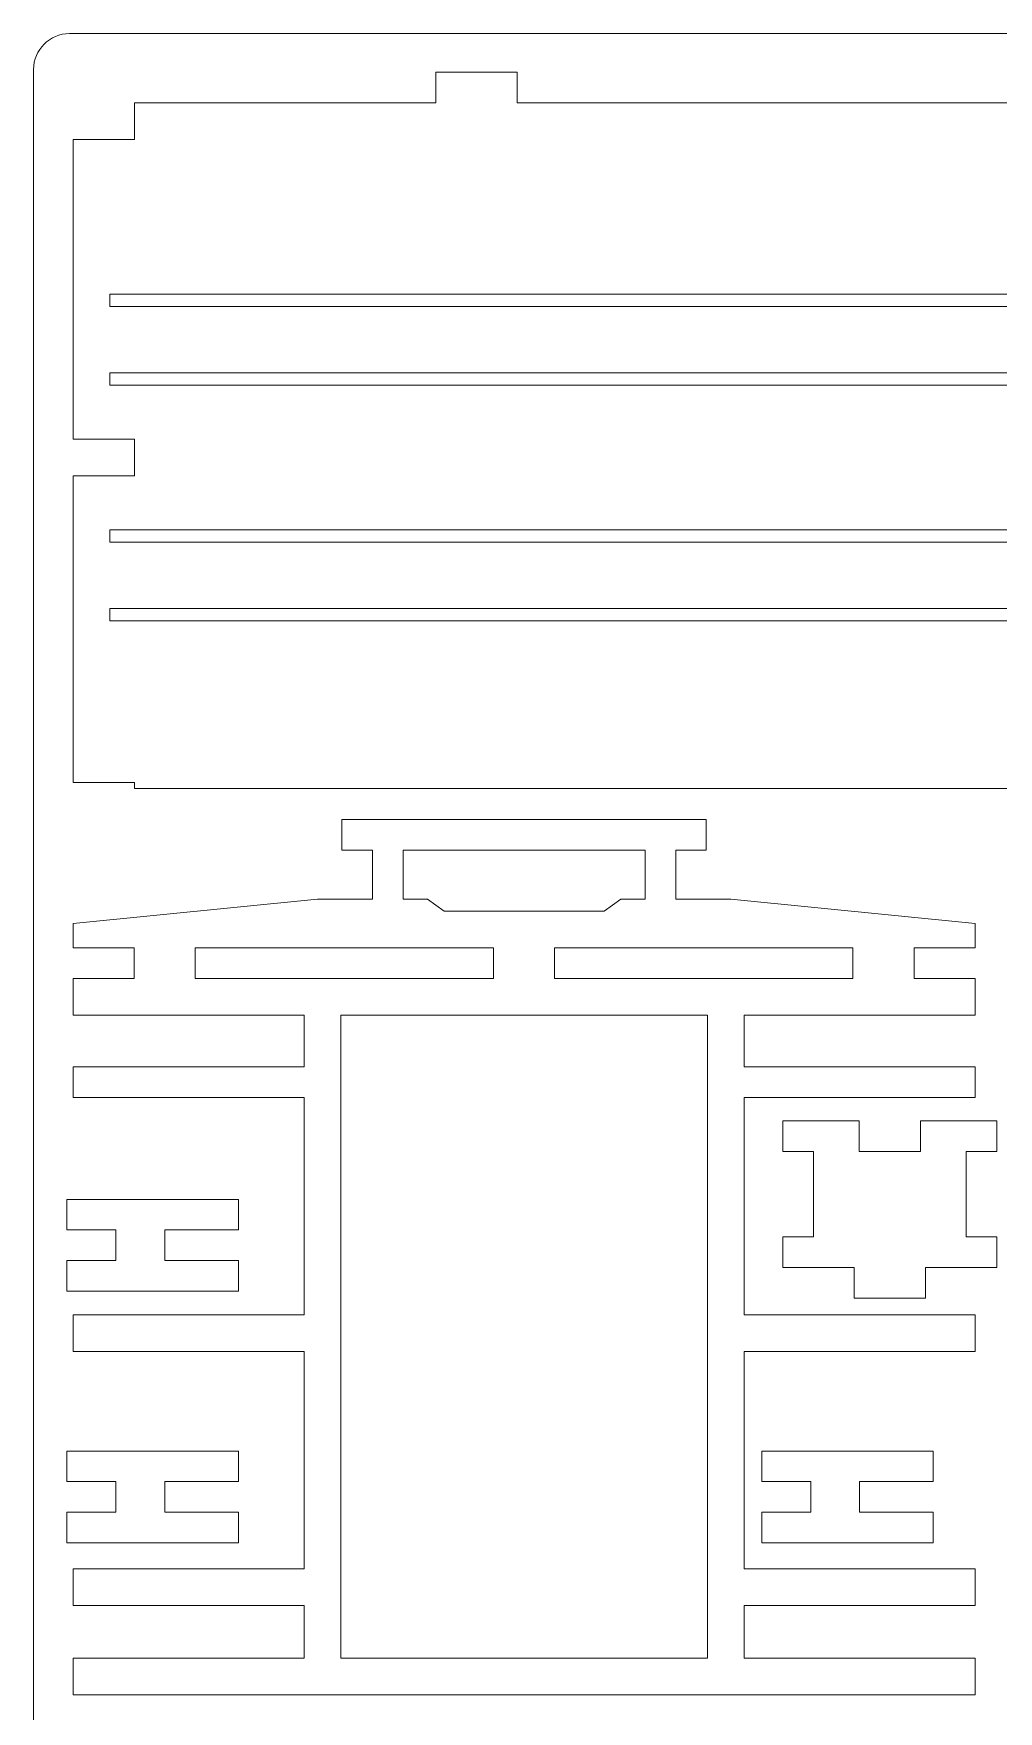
# Model space of a CAD drawing. Header units: centimetres. Extents: x -47.2 to 47.8, y -16.6 to 12.4.
# Drawn here: x 9.79 to 17.84, y -1.6 to 12.4 of the extents above; entities that cross this region are included whole.
import ezdxf

# ---------------------------------------------------------------- set-up
doc = ezdxf.new("R2010")
doc.units = ezdxf.units.CM
doc.header["$MEASUREMENT"] = 0
doc.layers.add('Camada 1', color=7, linetype='Continuous')

msp = doc.modelspace()

# ---------------------------------------------------------------- linework, layer by layer
at = {"layer": 'Camada 1', "color": 6, "lineweight": 9}
msp.add_open_spline([(10.08972, 12.40298), (10.08972, 12.40298), (28.48972, 12.40298), (28.48972, 12.40298), (28.48972, 12.40298), (28.65472, 12.40298), (28.78972, 12.26798), (28.78972, 12.10298), (28.78972, 12.10298), (28.78972, 12.10298), (28.78972, -16.29702), (28.78972, -16.29702), (28.78972, -16.29702), (28.78972, -16.46202), (28.65472, -16.59702), (28.48972, -16.59702), (28.48972, -16.59702), (28.48972, -16.59702), (10.08972, -16.59702), (10.08972, -16.59702), (10.08972, -16.59702), (9.92472, -16.59702), (9.78972, -16.46202), (9.78972, -16.29702), (9.78972, -16.29702), (9.78972, -16.29702), (9.78972, 12.10298), (9.78972, 12.10298), (9.78972, 12.10298), (9.78972, 12.26798), (9.92472, 12.40298), (10.08972, 12.40298)], degree=3, knots=[0, 0, 0, 0, 0.11111111, 0.11111111, 0.11111111, 0.11111111, 0.22222222, 0.22222222, 0.22222222, 0.22222222, 0.33333333, 0.33333333, 0.33333333, 0.33333333, 0.44444444, 0.44444444, 0.44444444, 0.44444444, 0.55555556, 0.55555556, 0.55555556, 0.55555556, 0.66666667, 0.66666667, 0.66666667, 0.66666667, 0.77777778, 0.77777778, 0.77777778, 0.77777778, 1, 1, 1, 1], dxfattribs=at)
at = {"layer": 'Camada 1', "color": 250, "lineweight": 9}
for points, knots in [([(10.1215, 11.52017), (10.1215, 11.52017), (10.1215, 9.01772), (10.1215, 9.01772), (10.1215, 9.01772), (10.1215, 9.01772), (10.63155, 9.01772), (10.63155, 9.01772), (10.63155, 9.01772), (10.63155, 9.01772), (10.63155, 8.71169), (10.63155, 8.71169), (10.63155, 8.71169), (10.63155, 8.71169), (10.1215, 8.71169), (10.1215, 8.71169), (10.1215, 8.71169), (10.1215, 8.71169), (10.1215, 6.15313), (10.1215, 6.15313), (10.1215, 6.15313), (10.1215, 6.15313), (10.63155, 6.15313), (10.63155, 6.15313), (10.63155, 6.15313), (10.63155, 6.15313), (10.63155, 6.10213), (10.63155, 6.10213), (10.63155, 6.10213), (10.63155, 6.10213), (26.19229, 6.10213), (26.19229, 6.10213), (26.19229, 6.10213), (26.19229, 6.10213), (26.19229, 10.39807), (26.19229, 10.39807), (26.19229, 10.39807), (26.19229, 10.39807), (26.4473, 10.39807), (26.4473, 10.39807), (26.4473, 10.39807), (26.4473, 10.39807), (26.4473, 11.52017), (26.4473, 11.52017), (26.4473, 11.52017), (26.4473, 11.52017), (26.19229, 11.52017), (26.19229, 11.52017), (26.19229, 11.52017), (26.19229, 11.52017), (26.19229, 11.82469), (26.19229, 11.82469), (26.19229, 11.82469), (26.19229, 11.82469), (19.94841, 11.82469), (19.94841, 11.82469), (19.94841, 11.82469), (19.94841, 11.82469), (19.94841, 12.07971), (19.94841, 12.07971), (19.94841, 12.07971), (19.94841, 12.07971), (19.26834, 12.07971), (19.26834, 12.07971), (19.26834, 12.07971), (19.26834, 12.07971), (19.26834, 11.82469), (19.26834, 11.82469), (19.26834, 11.82469), (19.26834, 11.82469), (13.82784, 11.82469), (13.82784, 11.82469), (13.82784, 11.82469), (13.82784, 11.82469), (13.82784, 12.07971), (13.82784, 12.07971), (13.82784, 12.07971), (13.82784, 12.07971), (13.14778, 12.07971), (13.14778, 12.07971), (13.14778, 12.07971), (13.14778, 12.07971), (13.14778, 11.82469), (13.14778, 11.82469), (13.14778, 11.82469), (13.14778, 11.82469), (10.63155, 11.82469), (10.63155, 11.82469), (10.63155, 11.82469), (10.63155, 11.82469), (10.63155, 11.52017), (10.63155, 11.52017), (10.63155, 11.52017), (10.63155, 11.52017), (10.1215, 11.52017), (10.1215, 11.52017)], [0, 0, 0, 0, 0.04, 0.04, 0.04, 0.04, 0.08, 0.08, 0.08, 0.08, 0.12, 0.12, 0.12, 0.12, 0.16, 0.16, 0.16, 0.16, 0.2, 0.2, 0.2, 0.2, 0.24, 0.24, 0.24, 0.24, 0.28, 0.28, 0.28, 0.28, 0.32, 0.32, 0.32, 0.32, 0.36, 0.36, 0.36, 0.36, 0.4, 0.4, 0.4, 0.4, 0.44, 0.44, 0.44, 0.44, 0.48, 0.48, 0.48, 0.48, 0.52, 0.52, 0.52, 0.52, 0.56, 0.56, 0.56, 0.56, 0.6, 0.6, 0.6, 0.6, 0.64, 0.64, 0.64, 0.64, 0.68, 0.68, 0.68, 0.68, 0.72, 0.72, 0.72, 0.72, 0.76, 0.76, 0.76, 0.76, 0.8, 0.8, 0.8, 0.8, 0.84, 0.84, 0.84, 0.84, 0.88, 0.88, 0.88, 0.88, 0.92, 0.92, 0.92, 0.92, 1, 1, 1, 1]), ([(17.64907, 4.9757), (17.64907, 4.9757), (15.60888, 5.17971), (15.60888, 5.17971), (15.60888, 5.17971), (15.60888, 5.17971), (15.14983, 5.17971), (15.14983, 5.17971), (15.14983, 5.17971), (15.14983, 5.17971), (15.14983, 5.58775), (15.14983, 5.58775), (15.14983, 5.58775), (15.14983, 5.58775), (15.40486, 5.58775), (15.40486, 5.58775), (15.40486, 5.58775), (15.40486, 5.58775), (15.40486, 5.84278), (15.40486, 5.84278), (15.40486, 5.84278), (15.40486, 5.84278), (12.36393, 5.84278), (12.36393, 5.84278), (12.36393, 5.84278), (12.36393, 5.84278), (12.36393, 5.58775), (12.36393, 5.58775), (12.36393, 5.58775), (12.36393, 5.58775), (12.61895, 5.58775), (12.61895, 5.58775), (12.61895, 5.58775), (12.61895, 5.58775), (12.61895, 5.17971), (12.61895, 5.17971), (12.61895, 5.17971), (12.61895, 5.17971), (12.15992, 5.17971), (12.15992, 5.17971), (12.15992, 5.17971), (12.15992, 5.17971), (10.11973, 4.9757), (10.11973, 4.9757), (10.11973, 4.9757), (10.11973, 4.9757), (10.11973, 4.77168), (10.11973, 4.77168), (10.11973, 4.77168), (10.11973, 4.77168), (10.62977, 4.77168), (10.62977, 4.77168), (10.62977, 4.77168), (10.62977, 4.77168), (10.62977, 4.51666), (10.62977, 4.51666), (10.62977, 4.51666), (10.62977, 4.51666), (10.11973, 4.51666), (10.11973, 4.51666), (10.11973, 4.51666), (10.11973, 4.51666), (10.11973, 4.21215), (10.11973, 4.21215), (10.11973, 4.21215), (10.11973, 4.21215), (12.04823, 4.21215), (12.04823, 4.21215), (12.04823, 4.21215), (12.04823, 4.21215), (12.04823, 3.7786), (12.04823, 3.7786), (12.04823, 3.7786), (12.04823, 3.7786), (10.11973, 3.7786), (10.11973, 3.7786), (10.11973, 3.7786), (10.11973, 3.7786), (10.11973, 3.52358), (10.11973, 3.52358), (10.11973, 3.52358), (10.11973, 3.52358), (12.04823, 3.52358), (12.04823, 3.52358), (12.04823, 3.52358), (12.04823, 3.52358), (12.04823, 1.70968), (12.04823, 1.70968), (12.04823, 1.70968), (12.04823, 1.70968), (10.11973, 1.70968), (10.11973, 1.70968), (10.11973, 1.70968), (10.11973, 1.70968), (10.11973, 1.40366), (10.11973, 1.40366), (10.11973, 1.40366), (10.11973, 1.40366), (12.04823, 1.40366), (12.04823, 1.40366), (12.04823, 1.40366), (12.04823, 1.40366), (12.04823, -0.41023), (12.04823, -0.41023), (12.04823, -0.41023), (12.04823, -0.41023), (10.11973, -0.41023), (10.11973, -0.41023), (10.11973, -0.41023), (10.11973, -0.41023), (10.11973, -0.71626), (10.11973, -0.71626), (10.11973, -0.71626), (10.11973, -0.71626), (12.04823, -0.71626), (12.04823, -0.71626), (12.04823, -0.71626), (12.04823, -0.71626), (12.04823, -1.1549), (12.04823, -1.1549), (12.04823, -1.1549), (12.04823, -1.1549), (10.11973, -1.1549), (10.11973, -1.1549), (10.11973, -1.1549), (10.11973, -1.1549), (10.11973, -1.46093), (10.11973, -1.46093), (10.11973, -1.46093), (10.11973, -1.46093), (17.64907, -1.46093), (17.64907, -1.46093), (17.64907, -1.46093), (17.64907, -1.46093), (17.64907, -1.1549), (17.64907, -1.1549), (17.64907, -1.1549), (17.64907, -1.1549), (15.72056, -1.1549), (15.72056, -1.1549), (15.72056, -1.1549), (15.72056, -1.1549), (15.72056, -0.71626), (15.72056, -0.71626), (15.72056, -0.71626), (15.72056, -0.71626), (17.64907, -0.71626), (17.64907, -0.71626), (17.64907, -0.71626), (17.64907, -0.71626), (17.64907, -0.41023), (17.64907, -0.41023), (17.64907, -0.41023), (17.64907, -0.41023), (15.72056, -0.41023), (15.72056, -0.41023), (15.72056, -0.41023), (15.72056, -0.41023), (15.72056, 1.40366), (15.72056, 1.40366), (15.72056, 1.40366), (15.72056, 1.40366), (17.64907, 1.40366), (17.64907, 1.40366), (17.64907, 1.40366), (17.64907, 1.40366), (17.64907, 1.70968), (17.64907, 1.70968), (17.64907, 1.70968), (17.64907, 1.70968), (15.72056, 1.70968), (15.72056, 1.70968), (15.72056, 1.70968), (15.72056, 1.70968), (15.72056, 3.52358), (15.72056, 3.52358), (15.72056, 3.52358), (15.72056, 3.52358), (17.64907, 3.52358), (17.64907, 3.52358), (17.64907, 3.52358), (17.64907, 3.52358), (17.64907, 3.7786), (17.64907, 3.7786), (17.64907, 3.7786), (17.64907, 3.7786), (15.72056, 3.7786), (15.72056, 3.7786), (15.72056, 3.7786), (15.72056, 3.7786), (15.72056, 4.21215), (15.72056, 4.21215), (15.72056, 4.21215), (15.72056, 4.21215), (17.64907, 4.21215), (17.64907, 4.21215), (17.64907, 4.21215), (17.64907, 4.21215), (17.64907, 4.51666), (17.64907, 4.51666), (17.64907, 4.51666), (17.64907, 4.51666), (17.13903, 4.51666), (17.13903, 4.51666), (17.13903, 4.51666), (17.13903, 4.51666), (17.13903, 4.77168), (17.13903, 4.77168), (17.13903, 4.77168), (17.13903, 4.77168), (17.64907, 4.77168), (17.64907, 4.77168), (17.64907, 4.77168), (17.64907, 4.77168), (17.64907, 4.9757), (17.64907, 4.9757)], [0, 0, 0, 0, 0.01818182, 0.01818182, 0.01818182, 0.01818182, 0.03636364, 0.03636364, 0.03636364, 0.03636364, 0.05454545, 0.05454545, 0.05454545, 0.05454545, 0.07272727, 0.07272727, 0.07272727, 0.07272727, 0.09090909, 0.09090909, 0.09090909, 0.09090909, 0.10909091, 0.10909091, 0.10909091, 0.10909091, 0.12727273, 0.12727273, 0.12727273, 0.12727273, 0.14545455, 0.14545455, 0.14545455, 0.14545455, 0.16363636, 0.16363636, 0.16363636, 0.16363636, 0.18181818, 0.18181818, 0.18181818, 0.18181818, 0.2, 0.2, 0.2, 0.2, 0.21818182, 0.21818182, 0.21818182, 0.21818182, 0.23636364, 0.23636364, 0.23636364, 0.23636364, 0.25454545, 0.25454545, 0.25454545, 0.25454545, 0.27272727, 0.27272727, 0.27272727, 0.27272727, 0.29090909, 0.29090909, 0.29090909, 0.29090909, 0.30909091, 0.30909091, 0.30909091, 0.30909091, 0.32727273, 0.32727273, 0.32727273, 0.32727273, 0.34545455, 0.34545455, 0.34545455, 0.34545455, 0.36363636, 0.36363636, 0.36363636, 0.36363636, 0.38181818, 0.38181818, 0.38181818, 0.38181818, 0.4, 0.4, 0.4, 0.4, 0.41818182, 0.41818182, 0.41818182, 0.41818182, 0.43636364, 0.43636364, 0.43636364, 0.43636364, 0.45454545, 0.45454545, 0.45454545, 0.45454545, 0.47272727, 0.47272727, 0.47272727, 0.47272727, 0.49090909, 0.49090909, 0.49090909, 0.49090909, 0.50909091, 0.50909091, 0.50909091, 0.50909091, 0.52727273, 0.52727273, 0.52727273, 0.52727273, 0.54545455, 0.54545455, 0.54545455, 0.54545455, 0.56363636, 0.56363636, 0.56363636, 0.56363636, 0.58181818, 0.58181818, 0.58181818, 0.58181818, 0.6, 0.6, 0.6, 0.6, 0.61818182, 0.61818182, 0.61818182, 0.61818182, 0.63636364, 0.63636364, 0.63636364, 0.63636364, 0.65454545, 0.65454545, 0.65454545, 0.65454545, 0.67272727, 0.67272727, 0.67272727, 0.67272727, 0.69090909, 0.69090909, 0.69090909, 0.69090909, 0.70909091, 0.70909091, 0.70909091, 0.70909091, 0.72727273, 0.72727273, 0.72727273, 0.72727273, 0.74545455, 0.74545455, 0.74545455, 0.74545455, 0.76363636, 0.76363636, 0.76363636, 0.76363636, 0.78181818, 0.78181818, 0.78181818, 0.78181818, 0.8, 0.8, 0.8, 0.8, 0.81818182, 0.81818182, 0.81818182, 0.81818182, 0.83636364, 0.83636364, 0.83636364, 0.83636364, 0.85454545, 0.85454545, 0.85454545, 0.85454545, 0.87272727, 0.87272727, 0.87272727, 0.87272727, 0.89090909, 0.89090909, 0.89090909, 0.89090909, 0.90909091, 0.90909091, 0.90909091, 0.90909091, 0.92727273, 0.92727273, 0.92727273, 0.92727273, 0.94545455, 0.94545455, 0.94545455, 0.94545455, 0.96363636, 0.96363636, 0.96363636, 0.96363636, 1, 1, 1, 1]), ([(16.04472, 2.35961), (16.04472, 2.35961), (16.04472, 2.10458), (16.04472, 2.10458), (16.04472, 2.10458), (16.04472, 2.10458), (16.63978, 2.10458), (16.63978, 2.10458), (16.63978, 2.10458), (16.63978, 2.10458), (16.63978, 1.84957), (16.63978, 1.84957), (16.63978, 1.84957), (16.63978, 1.84957), (17.23483, 1.84957), (17.23483, 1.84957), (17.23483, 1.84957), (17.23483, 1.84957), (17.23483, 2.10458), (17.23483, 2.10458), (17.23483, 2.10458), (17.23483, 2.10458), (17.82988, 2.10458), (17.82988, 2.10458), (17.82988, 2.10458), (17.82988, 2.10458), (17.82988, 2.35961), (17.82988, 2.35961), (17.82988, 2.35961), (17.82988, 2.35961), (17.57486, 2.35961), (17.57486, 2.35961), (17.57486, 2.35961), (17.57486, 2.35961), (17.57486, 3.07368), (17.57486, 3.07368), (17.57486, 3.07368), (17.57486, 3.07368), (17.82988, 3.07368), (17.82988, 3.07368), (17.82988, 3.07368), (17.82988, 3.07368), (17.82988, 3.3287), (17.82988, 3.3287), (17.82988, 3.3287), (17.82988, 3.3287), (17.19233, 3.3287), (17.19233, 3.3287), (17.19233, 3.3287), (17.19233, 3.3287), (17.19233, 3.07368), (17.19233, 3.07368), (17.19233, 3.07368), (17.19233, 3.07368), (16.68228, 3.07368), (16.68228, 3.07368), (16.68228, 3.07368), (16.68228, 3.07368), (16.68228, 3.3287), (16.68228, 3.3287), (16.68228, 3.3287), (16.68228, 3.3287), (16.04472, 3.3287), (16.04472, 3.3287), (16.04472, 3.3287), (16.04472, 3.3287), (16.04472, 3.07368), (16.04472, 3.07368), (16.04472, 3.07368), (16.04472, 3.07368), (16.29975, 3.07368), (16.29975, 3.07368), (16.29975, 3.07368), (16.29975, 3.07368), (16.29975, 2.35961), (16.29975, 2.35961), (16.29975, 2.35961), (16.29975, 2.35961), (16.04472, 2.35961), (16.04472, 2.35961)], [0, 0, 0, 0, 0.04761905, 0.04761905, 0.04761905, 0.04761905, 0.0952381, 0.0952381, 0.0952381, 0.0952381, 0.14285714, 0.14285714, 0.14285714, 0.14285714, 0.19047619, 0.19047619, 0.19047619, 0.19047619, 0.23809524, 0.23809524, 0.23809524, 0.23809524, 0.28571429, 0.28571429, 0.28571429, 0.28571429, 0.33333333, 0.33333333, 0.33333333, 0.33333333, 0.38095238, 0.38095238, 0.38095238, 0.38095238, 0.42857143, 0.42857143, 0.42857143, 0.42857143, 0.47619048, 0.47619048, 0.47619048, 0.47619048, 0.52380952, 0.52380952, 0.52380952, 0.52380952, 0.57142857, 0.57142857, 0.57142857, 0.57142857, 0.61904762, 0.61904762, 0.61904762, 0.61904762, 0.66666667, 0.66666667, 0.66666667, 0.66666667, 0.71428571, 0.71428571, 0.71428571, 0.71428571, 0.76190476, 0.76190476, 0.76190476, 0.76190476, 0.80952381, 0.80952381, 0.80952381, 0.80952381, 0.85714286, 0.85714286, 0.85714286, 0.85714286, 0.9047619, 0.9047619, 0.9047619, 0.9047619, 1, 1, 1, 1]), ([(10.88464, 2.41843), (10.88464, 2.41843), (11.50025, 2.41843), (11.50025, 2.41843), (11.50025, 2.41843), (11.50025, 2.41843), (11.50025, 2.67346), (11.50025, 2.67346), (11.50025, 2.67346), (11.50025, 2.67346), (10.06856, 2.67346), (10.06856, 2.67346), (10.06856, 2.67346), (10.06856, 2.67346), (10.06856, 2.41843), (10.06856, 2.41843), (10.06856, 2.41843), (10.06856, 2.41843), (10.47661, 2.41843), (10.47661, 2.41843), (10.47661, 2.41843), (10.47661, 2.41843), (10.47661, 2.16341), (10.47661, 2.16341), (10.47661, 2.16341), (10.47661, 2.16341), (10.06856, 2.16341), (10.06856, 2.16341), (10.06856, 2.16341), (10.06856, 2.16341), (10.06856, 1.90838), (10.06856, 1.90838), (10.06856, 1.90838), (10.06856, 1.90838), (11.50025, 1.90838), (11.50025, 1.90838), (11.50025, 1.90838), (11.50025, 1.90838), (11.50025, 2.16341), (11.50025, 2.16341), (11.50025, 2.16341), (11.50025, 2.16341), (10.88464, 2.16341), (10.88464, 2.16341), (10.88464, 2.16341), (10.88464, 2.16341), (10.88464, 2.41843), (10.88464, 2.41843)], [0, 0, 0, 0, 0.07692308, 0.07692308, 0.07692308, 0.07692308, 0.15384615, 0.15384615, 0.15384615, 0.15384615, 0.23076923, 0.23076923, 0.23076923, 0.23076923, 0.30769231, 0.30769231, 0.30769231, 0.30769231, 0.38461538, 0.38461538, 0.38461538, 0.38461538, 0.46153846, 0.46153846, 0.46153846, 0.46153846, 0.53846154, 0.53846154, 0.53846154, 0.53846154, 0.61538462, 0.61538462, 0.61538462, 0.61538462, 0.69230769, 0.69230769, 0.69230769, 0.69230769, 0.76923077, 0.76923077, 0.76923077, 0.76923077, 0.84615385, 0.84615385, 0.84615385, 0.84615385, 1, 1, 1, 1]), ([(10.88464, 0.31844), (10.88464, 0.31844), (11.50025, 0.31844), (11.50025, 0.31844), (11.50025, 0.31844), (11.50025, 0.31844), (11.50025, 0.57346), (11.50025, 0.57346), (11.50025, 0.57346), (11.50025, 0.57346), (10.06856, 0.57346), (10.06856, 0.57346), (10.06856, 0.57346), (10.06856, 0.57346), (10.06856, 0.31844), (10.06856, 0.31844), (10.06856, 0.31844), (10.06856, 0.31844), (10.4766, 0.31844), (10.4766, 0.31844), (10.4766, 0.31844), (10.4766, 0.31844), (10.4766, 0.06342), (10.4766, 0.06342), (10.4766, 0.06342), (10.4766, 0.06342), (10.06856, 0.06342), (10.06856, 0.06342), (10.06856, 0.06342), (10.06856, 0.06342), (10.06856, -0.19161), (10.06856, -0.19161), (10.06856, -0.19161), (10.06856, -0.19161), (11.50025, -0.19161), (11.50025, -0.19161), (11.50025, -0.19161), (11.50025, -0.19161), (11.50025, 0.06342), (11.50025, 0.06342), (11.50025, 0.06342), (11.50025, 0.06342), (10.88464, 0.06342), (10.88464, 0.06342), (10.88464, 0.06342), (10.88464, 0.06342), (10.88464, 0.31844), (10.88464, 0.31844)], [0, 0, 0, 0, 0.07692308, 0.07692308, 0.07692308, 0.07692308, 0.15384615, 0.15384615, 0.15384615, 0.15384615, 0.23076923, 0.23076923, 0.23076923, 0.23076923, 0.30769231, 0.30769231, 0.30769231, 0.30769231, 0.38461538, 0.38461538, 0.38461538, 0.38461538, 0.46153846, 0.46153846, 0.46153846, 0.46153846, 0.53846154, 0.53846154, 0.53846154, 0.53846154, 0.61538462, 0.61538462, 0.61538462, 0.61538462, 0.69230769, 0.69230769, 0.69230769, 0.69230769, 0.76923077, 0.76923077, 0.76923077, 0.76923077, 0.84615385, 0.84615385, 0.84615385, 0.84615385, 1, 1, 1, 1]), ([(16.68464, 0.31844), (16.68464, 0.31844), (17.30025, 0.31844), (17.30025, 0.31844), (17.30025, 0.31844), (17.30025, 0.31844), (17.30025, 0.57346), (17.30025, 0.57346), (17.30025, 0.57346), (17.30025, 0.57346), (15.86856, 0.57346), (15.86856, 0.57346), (15.86856, 0.57346), (15.86856, 0.57346), (15.86856, 0.31844), (15.86856, 0.31844), (15.86856, 0.31844), (15.86856, 0.31844), (16.27661, 0.31844), (16.27661, 0.31844), (16.27661, 0.31844), (16.27661, 0.31844), (16.27661, 0.06342), (16.27661, 0.06342), (16.27661, 0.06342), (16.27661, 0.06342), (15.86856, 0.06342), (15.86856, 0.06342), (15.86856, 0.06342), (15.86856, 0.06342), (15.86856, -0.19161), (15.86856, -0.19161), (15.86856, -0.19161), (15.86856, -0.19161), (17.30025, -0.19161), (17.30025, -0.19161), (17.30025, -0.19161), (17.30025, -0.19161), (17.30025, 0.06342), (17.30025, 0.06342), (17.30025, 0.06342), (17.30025, 0.06342), (16.68464, 0.06342), (16.68464, 0.06342), (16.68464, 0.06342), (16.68464, 0.06342), (16.68464, 0.31844), (16.68464, 0.31844)], [0, 0, 0, 0, 0.07692308, 0.07692308, 0.07692308, 0.07692308, 0.15384615, 0.15384615, 0.15384615, 0.15384615, 0.23076923, 0.23076923, 0.23076923, 0.23076923, 0.30769231, 0.30769231, 0.30769231, 0.30769231, 0.38461538, 0.38461538, 0.38461538, 0.38461538, 0.46153846, 0.46153846, 0.46153846, 0.46153846, 0.53846154, 0.53846154, 0.53846154, 0.53846154, 0.61538462, 0.61538462, 0.61538462, 0.61538462, 0.69230769, 0.69230769, 0.69230769, 0.69230769, 0.76923077, 0.76923077, 0.76923077, 0.76923077, 0.84615385, 0.84615385, 0.84615385, 0.84615385, 1, 1, 1, 1])]:
    msp.add_open_spline(points, degree=3, knots=knots, dxfattribs=at)
at = {"layer": 'Camada 1', "color": 114, "lineweight": 9}
for points, knots in [([(10.42753, 10.22698), (10.42753, 10.22698), (25.93726, 10.22698), (25.93726, 10.22698), (25.93726, 10.22698), (25.93726, 10.22698), (25.93726, 10.12497), (25.93726, 10.12497), (25.93726, 10.12497), (25.93726, 10.12497), (10.42753, 10.12497), (10.42753, 10.12497), (10.42753, 10.12497), (10.42753, 10.12497), (10.42753, 10.22698), (10.42753, 10.22698)], [0, 0, 0, 0, 0.2, 0.2, 0.2, 0.2, 0.4, 0.4, 0.4, 0.4, 0.6, 0.6, 0.6, 0.6, 1, 1, 1, 1]), ([(10.42753, 9.46933), (10.42753, 9.46933), (25.93726, 9.46933), (25.93726, 9.46933), (25.93726, 9.46933), (25.93726, 9.46933), (25.93726, 9.57134), (25.93726, 9.57134), (25.93726, 9.57134), (25.93726, 9.57134), (10.42753, 9.57134), (10.42753, 9.57134), (10.42753, 9.57134), (10.42753, 9.57134), (10.42753, 9.46933), (10.42753, 9.46933)], [0, 0, 0, 0, 0.2, 0.2, 0.2, 0.2, 0.4, 0.4, 0.4, 0.4, 0.6, 0.6, 0.6, 0.6, 1, 1, 1, 1]), ([(10.42753, 8.15806), (10.42753, 8.15806), (25.93726, 8.15806), (25.93726, 8.15806), (25.93726, 8.15806), (25.93726, 8.15806), (25.93726, 8.26007), (25.93726, 8.26007), (25.93726, 8.26007), (25.93726, 8.26007), (10.42753, 8.26007), (10.42753, 8.26007), (10.42753, 8.26007), (10.42753, 8.26007), (10.42753, 8.15806), (10.42753, 8.15806)], [0, 0, 0, 0, 0.2, 0.2, 0.2, 0.2, 0.4, 0.4, 0.4, 0.4, 0.6, 0.6, 0.6, 0.6, 1, 1, 1, 1]), ([(10.42753, 7.50243), (10.42753, 7.50243), (25.93726, 7.50243), (25.93726, 7.50243), (25.93726, 7.50243), (25.93726, 7.50243), (25.93726, 7.60444), (25.93726, 7.60444), (25.93726, 7.60444), (25.93726, 7.60444), (10.42753, 7.60444), (10.42753, 7.60444), (10.42753, 7.60444), (10.42753, 7.60444), (10.42753, 7.50243), (10.42753, 7.50243)], [0, 0, 0, 0, 0.2, 0.2, 0.2, 0.2, 0.4, 0.4, 0.4, 0.4, 0.6, 0.6, 0.6, 0.6, 1, 1, 1, 1]), ([(12.87398, 5.58775), (12.87398, 5.58775), (14.89482, 5.58775), (14.89482, 5.58775), (14.89482, 5.58775), (14.89482, 5.58775), (14.89482, 5.17971), (14.89482, 5.17971), (14.89482, 5.17971), (14.89482, 5.17971), (14.6908, 5.17971), (14.6908, 5.17971), (14.6908, 5.17971), (14.6908, 5.17971), (14.55144, 5.07771), (14.55144, 5.07771), (14.55144, 5.07771), (14.55144, 5.07771), (13.21735, 5.07771), (13.21735, 5.07771), (13.21735, 5.07771), (13.21735, 5.07771), (13.078, 5.17971), (13.078, 5.17971), (13.078, 5.17971), (13.078, 5.17971), (12.87398, 5.17971), (12.87398, 5.17971), (12.87398, 5.17971), (12.87398, 5.17971), (12.87398, 5.58775), (12.87398, 5.58775)], [0, 0, 0, 0, 0.11111111, 0.11111111, 0.11111111, 0.11111111, 0.22222222, 0.22222222, 0.22222222, 0.22222222, 0.33333333, 0.33333333, 0.33333333, 0.33333333, 0.44444444, 0.44444444, 0.44444444, 0.44444444, 0.55555556, 0.55555556, 0.55555556, 0.55555556, 0.66666667, 0.66666667, 0.66666667, 0.66666667, 0.77777778, 0.77777778, 0.77777778, 0.77777778, 1, 1, 1, 1]), ([(11.13982, 4.77168), (11.13982, 4.77168), (13.62937, 4.77168), (13.62937, 4.77168), (13.62937, 4.77168), (13.62937, 4.77168), (13.62937, 4.51666), (13.62937, 4.51666), (13.62937, 4.51666), (13.62937, 4.51666), (11.13982, 4.51666), (11.13982, 4.51666), (11.13982, 4.51666), (11.13982, 4.51666), (11.13982, 4.77168), (11.13982, 4.77168)], [0, 0, 0, 0, 0.2, 0.2, 0.2, 0.2, 0.4, 0.4, 0.4, 0.4, 0.6, 0.6, 0.6, 0.6, 1, 1, 1, 1]), ([(16.62897, 4.51666), (16.62897, 4.51666), (16.62897, 4.77168), (16.62897, 4.77168), (16.62897, 4.77168), (16.62897, 4.77168), (14.13942, 4.77168), (14.13942, 4.77168), (14.13942, 4.77168), (14.13942, 4.77168), (14.13942, 4.51666), (14.13942, 4.51666), (14.13942, 4.51666), (14.13942, 4.51666), (16.62897, 4.51666), (16.62897, 4.51666)], [0, 0, 0, 0, 0.2, 0.2, 0.2, 0.2, 0.4, 0.4, 0.4, 0.4, 0.6, 0.6, 0.6, 0.6, 1, 1, 1, 1]), ([(15.41453, -1.1549), (15.41453, -1.1549), (12.35425, -1.1549), (12.35425, -1.1549), (12.35425, -1.1549), (12.35425, -1.1549), (12.35425, 4.21215), (12.35425, 4.21215), (12.35425, 4.21215), (12.35425, 4.21215), (15.41453, 4.21215), (15.41453, 4.21215), (15.41453, 4.21215), (15.41453, 4.21215), (15.41453, -1.1549), (15.41453, -1.1549)], [0, 0, 0, 0, 0.2, 0.2, 0.2, 0.2, 0.4, 0.4, 0.4, 0.4, 0.6, 0.6, 0.6, 0.6, 1, 1, 1, 1])]:
    msp.add_open_spline(points, degree=3, knots=knots, dxfattribs=at)

doc.saveas('drawing.dxf')
